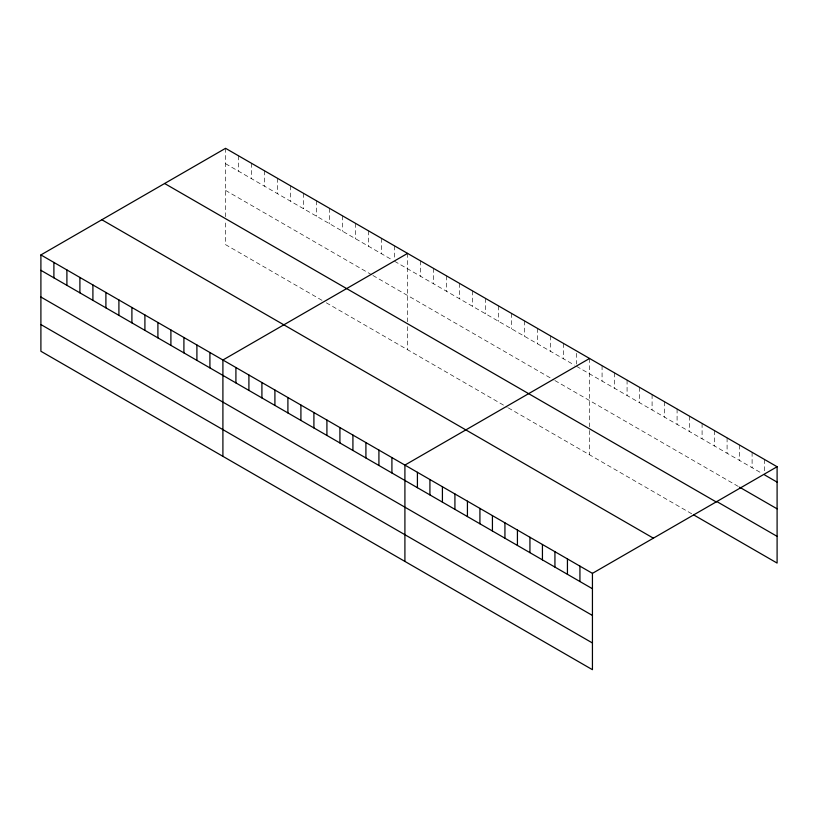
<?xml version="1.0" encoding="UTF-8"?>
<svg xmlns="http://www.w3.org/2000/svg" width="818" height="818" viewBox="0 0 818 818"><rect width="100%" height="100%" fill="white"/><g stroke="black" fill="none" stroke-linecap="round" stroke-linejoin="round"><path stroke-width="0.61" stroke-dasharray="4.09 3.07" d="M225.563 163.702L392.405 260.022M394.573 261.279L574.41 365.104M576.578 366.352L762.519 473.704M225.563 190.41L371.822 274.848M372.906 275.482L553.827 379.93M554.911 380.554L738.552 486.587M321.985 300.318L225.563 244.643L225.563 220.359M326.321 302.813L507.242 407.272M508.326 407.896L692.713 514.358M764.595 459.522L764.595 472.538M752.1 452.303L752.1 467.691M739.595 445.084L739.595 460.473M727.09 437.865L727.09 453.254M714.595 430.657L714.595 446.035M702.089 423.438L702.089 438.826M689.594 416.219L689.594 431.607M677.089 409L677.089 424.389M664.584 401.781L664.584 417.17M652.089 394.562L652.089 409.951M639.584 387.343L639.584 402.732M627.079 380.125L627.079 395.513M614.584 372.906L614.584 388.294M602.079 365.697L602.079 381.076M589.573 358.478L589.573 426.843M589.573 430.524L589.573 454.808M576.578 353.335L576.578 363.99M563.571 343.468L563.571 358.846M550.575 335.953L550.575 351.341M537.579 328.447L537.579 343.836M524.573 320.942L524.573 336.331M511.577 313.437L511.577 328.826M498.571 305.932L498.571 321.321M485.575 298.427L485.575 313.815M472.569 290.922L472.569 306.31M459.573 283.417L459.573 298.805M446.567 275.911L446.567 291.3M433.571 268.406L433.571 283.795M420.575 260.901L420.575 276.29M407.569 253.396L407.569 321.76M407.569 326.658L407.569 349.726M394.573 245.891L394.573 258.907M381.566 238.386L381.566 253.774M368.57 230.881L368.57 246.259M355.564 223.375L355.564 238.754M342.568 215.86L342.568 231.249M329.562 208.355L329.562 223.743M316.566 200.85L316.566 216.238M303.57 193.345L303.57 208.733M290.564 185.839L290.564 201.228M277.568 178.334L277.568 193.723M264.562 170.829L264.562 186.218M251.566 163.324L251.566 178.713M238.559 155.819L238.559 171.207M225.563 148.314L225.563 216.678"/><path stroke-width="1.23" d="M40.9 254.93L592.436 573.357L592.436 669.686L40.9 351.259L40.9 254.93L225.563 148.314L777.1 466.741L777.1 563.07L693.756 514.951M407.569 253.396L222.905 360.012L222.905 456.342M589.573 358.478L404.91 465.084L404.91 561.424M592.436 573.357L777.1 466.741M764.595 474.91L777.1 482.129M739.595 487.191L777.1 508.837M716.68 501.475L777.1 536.363M164.623 183.498L716.159 501.925M101.841 219.745L653.377 538.172M40.9 270.318L592.436 588.745M40.9 297.026L592.436 615.453M40.9 324.552L592.436 642.979M579.931 566.138L579.931 581.526M567.436 558.919L567.436 574.308M554.931 551.7L554.931 567.089M542.436 544.481L542.436 559.87M529.931 537.262L529.931 552.651M517.426 530.044L517.426 545.432M504.931 522.835L504.931 538.213M492.426 515.616L492.426 531.005M479.921 508.397L479.921 523.786M467.426 501.178L467.426 516.567M454.92 493.96L454.92 509.348M442.415 486.741L442.415 502.129M429.92 479.522L429.92 494.91M417.415 472.303L417.415 487.692M391.914 457.579L391.914 472.968M378.918 450.074L378.918 465.462M365.912 442.569L365.912 457.957M352.916 435.064L352.916 450.452M339.91 427.558L339.91 442.947M326.914 420.053L326.914 435.442M313.907 412.548L313.907 427.937M300.912 405.043L300.912 420.432M287.905 397.538L287.905 412.926M274.909 390.033L274.909 405.421M261.913 382.527L261.913 397.916M248.907 375.022L248.907 390.411M235.911 367.517L235.911 382.906M209.909 352.507L209.909 367.885M196.903 344.991L196.903 360.38M183.907 337.486L183.907 352.875M170.901 329.981L170.901 345.37M157.905 322.476L157.905 337.865M144.909 314.971L144.909 330.36M131.903 307.466L131.903 322.854M118.907 299.961L118.907 315.349M105.9 292.455L105.9 307.844M92.904 284.95L92.904 300.339M79.898 277.445L79.898 292.834M66.902 269.94L66.902 285.329M53.896 262.435L53.896 277.823"/></g></svg>
